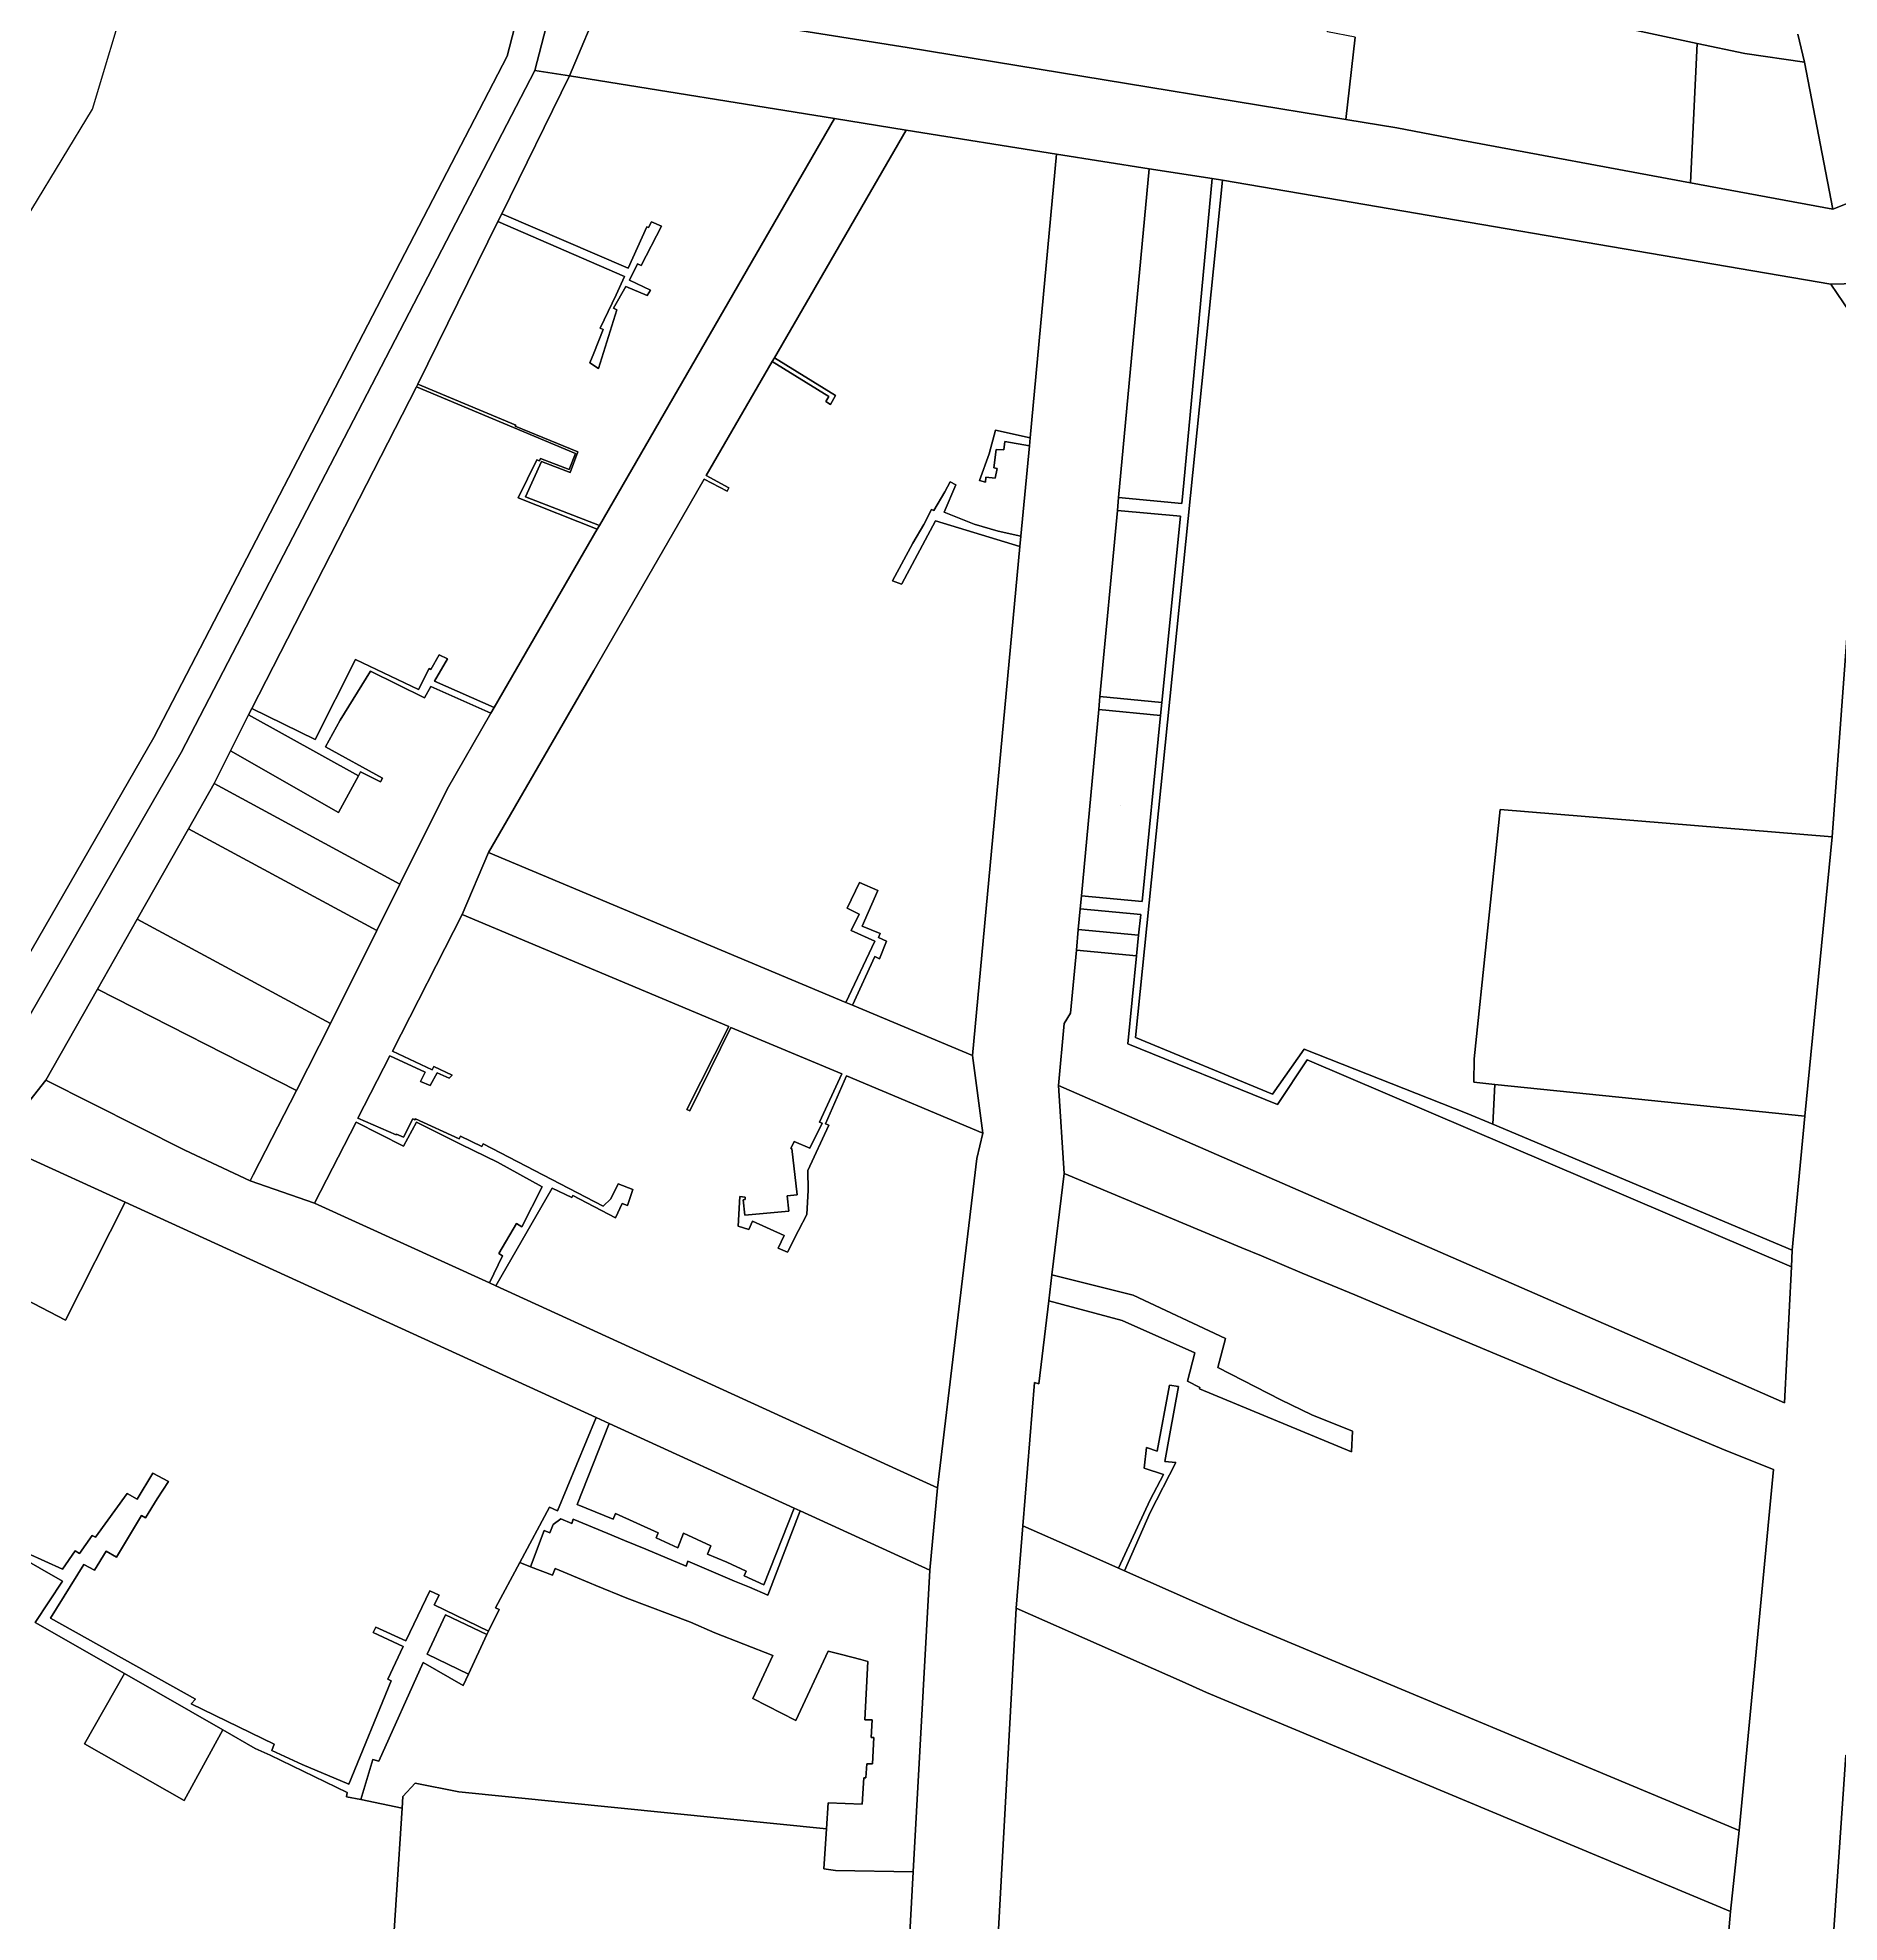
# Model space of a CAD drawing. Extents: x 536464 to 539642, y 1194643 to 1197409.
# Drawn here: x 536801.4 to 537148.1, y 1195277.7 to 1195640.3 of the extents above; entities that cross this region are included whole.
import ezdxf

# ---------------------------------------------------------------- set-up
doc = ezdxf.new("R2010")
doc.units = 0
for name, color, linetype in [('Level 30', 7, 'Continuous'), ('Level 32', 7, 'Continuous'), ('Level 33', 7, 'Continuous'), ('Level 35', 7, 'Continuous'), ('Level 54', 7, 'Continuous'), ('Level 59', 7, 'Continuous'), ('Level 60', 7, 'Continuous')]:
    doc.layers.add(name, color=color, linetype=linetype)

msp = doc.modelspace()

# ---------------------------------------------------------------- linework, layer by layer
at = {"layer": 'Level 30'}
for points in [[(536986.63, 1196009.38), (536980.64, 1195978.67), (536974.78, 1195979.99), (536932.85, 1195793.04), (536928.47, 1195778.7), (536891.76, 1195636.81), (536823.75, 1195505.64), (536782.95, 1195434.88)], [(536794.46, 1195597.73), (536811.92, 1195626.6), (536818.79, 1195649.49), (536828.23, 1195681.7), (536843.68, 1195744.83), (536857.41, 1195809.09), (536870.44, 1195863.35), (536879.83, 1195907.7), (536888.69, 1195954.65), (536898.08, 1196009.96)], [(536782.95, 1195434.88), (536823.75, 1195505.64), (536891.76, 1195636.81), (536928.47, 1195778.7), (536932.85, 1195793.04), (536974.78, 1195979.99), (536980.64, 1195978.67), (536938.65, 1195791.5), (536934.25, 1195777.07), (536897.09, 1195634.05), (536829.02, 1195502.76), (536787.98, 1195431.62)], [(536909.95, 1195647.8), (536903.74, 1195632.98), (536897.09, 1195634.05), (536934.25, 1195777.07)], [(537152.55, 1195651.21), (537156.43, 1195638.84), (537161.1, 1195612.98), (537146.89, 1195607.37), (537141.42, 1195635.6), (537140.13, 1195641.01)], [(537169.81, 1195593.47), (537146.53, 1195592.93), (537029.41, 1195612.94), (537027.43, 1195613.24), (537015.31, 1195615.07), (536997.48, 1195617.91), (536968.53, 1195622.57), (536954.78, 1195624.78), (536903.74, 1195632.98), (536909.95, 1195647.8), (536968.71, 1195638.43), (537053.15, 1195624.6), (537062.96, 1195622.99), (537074.62, 1195620.72), (537119.5, 1195612.43), (537146.89, 1195607.37), (537161.1, 1195612.98)], [(537054.94, 1195640.43), (537053.15, 1195624.6), (536968.71, 1195638.43), (536909.95, 1195647.8)], [(537140.13, 1195641.01), (537141.42, 1195635.6), (537129.94, 1195637.31), (537120.8, 1195639.24), (537097.1, 1195644.27)], [(536968, 1195253.19), (536969.9, 1195287.39), (536973.12, 1195345.43), (536974.56, 1195361.27), (536982.16, 1195424.65), (536983.32, 1195429.51), (536981.31, 1195444.44), (536990.44, 1195542.41), (536990.63, 1195544.4), (536992.25, 1195561.79), (536992.4, 1195563.31), (536997.48, 1195617.91), (537015.31, 1195615.07), (537009.42, 1195551.86), (537009.19, 1195549.36), (537005.84, 1195513.53), (537005.61, 1195511.04), (537002.28, 1195475.2), (537002.04, 1195472.71), (537001.67, 1195468.73), (537001.3, 1195464.74), (537000.18, 1195452.64), (536998.98, 1195450.64), (536997.87, 1195438.7), (536998.94, 1195421.78), (536996.59, 1195402.23), (536995.99, 1195397.27), (536994.08, 1195381.29), (536993.23, 1195381.54), (536991.02, 1195353.95), (536989.74, 1195338.1), (536985.08, 1195254.13)], [(537125.06, 1195255.37), (537127.22, 1195279.73), (537128.87, 1195295.3), (537135.5, 1195364.8), (537126.29, 1195368.47), (537116.32, 1195372.63), (537109.57, 1195375.49), (537105.59, 1195377.1), (537097.35, 1195380.6), (537093.74, 1195382.06), (537089.6, 1195383.84), (537082.2, 1195386.93), (537061.57, 1195395.56), (537054.88, 1195398.38), (537044.74, 1195402.6), (537036.94, 1195405.89), (537033.16, 1195407.45), (537025.33, 1195410.75), (536998.94, 1195421.78), (536997.87, 1195438.7), (537115.38, 1195387.35), (537137.59, 1195377.63), (537138.93, 1195403.79), (537139.09, 1195407.03), (537141.53, 1195432.8), (537146.73, 1195486.53), (537153.84, 1195582.12), (537146.53, 1195592.93), (537169.81, 1195593.47)], [(536780.72, 1195407.07), (536806.72, 1195393.53), (536818.21, 1195416.26), (536908.87, 1195374.8), (536901.46, 1195356.83), (536899.92, 1195357.54), (536894.19, 1195346.87), (536889.53, 1195338.2), (536890.24, 1195337.84), (536888.13, 1195333.7), (536877.68, 1195338.75), (536878.68, 1195340.6), (536876.86, 1195341.45), (536872.26, 1195331.79), (536866.5, 1195334.47), (536865.93, 1195333.4), (536871.74, 1195330.7), (536868.76, 1195324.47), (536869.41, 1195324.15), (536861.28, 1195304.25), (536852.27, 1195308.05), (536846.46, 1195310.69), (536846.9, 1195311.92), (536830.92, 1195319.67), (536831.78, 1195320.58), (536803.83, 1195336.21), (536810.28, 1195346.51), (536812.31, 1195345.42), (536814.57, 1195349.05), (536816.59, 1195347.95), (536821.36, 1195355.92), (536822.16, 1195355.5), (536824.4, 1195359.15), (536826.55, 1195362.5), (536823.56, 1195364.11), (536820.56, 1195359.1), (536818.63, 1195360.15), (536812.51, 1195351.75), (536811.9, 1195352.09), (536809.47, 1195348.64), (536808.61, 1195349.13), (536806.14, 1195345.61), (536795.95, 1195350.24)], [(536788.84, 1195275.99), (536779.18, 1195283.66), (536773.68, 1195287.83), (536772.76, 1195288.45), (536780.99, 1195301.96), (536735.13, 1195329.9), (536738.93, 1195337.95), (536740.47, 1195341.06), (536753.42, 1195364.94), (536757.69, 1195371.09), (536806.19, 1195343.31), (536800.94, 1195335.36), (536818.11, 1195325.52), (536810.41, 1195311.99), (536829.6, 1195301.07), (536837.03, 1195314.68), (536843.24, 1195311.12), (536846.13, 1195309.79), (536860.96, 1195302.64), (536860.81, 1195301.81), (536863.59, 1195301.27), (536871.55, 1195299.61), (536869.33, 1195266.25)], [(536795.95, 1195350.24), (536806.14, 1195345.61), (536808.61, 1195349.13), (536809.47, 1195348.64), (536811.9, 1195352.09), (536812.51, 1195351.75), (536818.63, 1195360.15), (536820.56, 1195359.1), (536823.56, 1195364.11), (536826.55, 1195362.5), (536824.4, 1195359.15), (536822.16, 1195355.5), (536821.36, 1195355.92), (536816.59, 1195347.95), (536814.57, 1195349.05), (536812.31, 1195345.42), (536810.28, 1195346.51), (536803.83, 1195336.21), (536831.78, 1195320.58), (536830.92, 1195319.67), (536846.9, 1195311.92), (536846.46, 1195310.69), (536852.27, 1195308.05), (536861.28, 1195304.25), (536869.41, 1195324.15), (536868.76, 1195324.47), (536871.74, 1195330.7), (536865.93, 1195333.4), (536866.5, 1195334.47), (536872.26, 1195331.79), (536876.86, 1195341.45), (536878.68, 1195340.6), (536877.68, 1195338.75), (536888.13, 1195333.7), (536887.81, 1195333.01), (536879.89, 1195336.85), (536876.35, 1195329.23), (536884.3, 1195325.38), (536883.29, 1195323.2), (536875.58, 1195327.63), (536867.08, 1195308.66), (536865.92, 1195309.01), (536863.59, 1195301.27), (536860.81, 1195301.81), (536860.96, 1195302.64), (536846.13, 1195309.79), (536843.24, 1195311.12), (536837.03, 1195314.68), (536818.11, 1195325.52), (536800.94, 1195335.36), (536806.19, 1195343.31), (536757.69, 1195371.09)], [(537149.38, 1195309.82), (537144.78, 1195242.66)]]:
    msp.add_lwpolyline(points, dxfattribs=at)
for points in [[(537097.1, 1195644.27), (537120.8, 1195639.24), (537119.5, 1195612.43), (537074.62, 1195620.72), (537062.96, 1195622.99), (537053.15, 1195624.6), (537054.94, 1195640.43), (537049.61, 1195641.44), (537050.95, 1195654.05)], [(537129.94, 1195637.31), (537141.42, 1195635.6), (537146.89, 1195607.37), (537119.5, 1195612.43), (537120.8, 1195639.24)], [(536903.74, 1195632.98), (536890.7, 1195606.47), (536889.95, 1195604.95), (536874.55, 1195573.64), (536874.3, 1195573.15), (536842.62, 1195511.27), (536841.99, 1195510.04), (536838.49, 1195503.07), (536835.35, 1195496.81), (536830.42, 1195488.11), (536820.56, 1195470.73), (536812.92, 1195457.24), (536802.97, 1195439.71), (536793.2, 1195427.42), (536787.98, 1195431.62), (536829.02, 1195502.76), (536897.09, 1195634.05)], [(536954.78, 1195624.78), (536909.49, 1195546.43), (536895.31, 1195551.96), (536898.37, 1195558.75), (536903.88, 1195556.63), (536905.36, 1195560.62), (536893.32, 1195565.61), (536893.4, 1195565.79), (536874.55, 1195573.64), (536889.95, 1195604.95), (536914.31, 1195594.38), (536912.71, 1195590.83), (536909.65, 1195584.43), (536910.21, 1195584.2), (536908.43, 1195579.64), (536907.64, 1195577.79), (536909.3, 1195576.67), (536912.83, 1195587.98), (536912.2, 1195588.29), (536914.62, 1195592.48), (536918.72, 1195590.7), (536919.33, 1195591.77), (536915.29, 1195593.65), (536916.82, 1195596.79), (536917.51, 1195596.48), (536921.43, 1195604.08), (536919.51, 1195604.92), (536918.97, 1195603.8), (536918.6, 1195603.96), (536915.04, 1195596.01), (536890.7, 1195606.47), (536903.74, 1195632.98)], [(536968.53, 1195622.57), (536943.19, 1195578.75), (536942.77, 1195578.02), (536930.07, 1195556.06), (536934.44, 1195553.7), (536934.07, 1195553.07), (536929.68, 1195555.4), (536925.51, 1195548.15), (536908.4, 1195518.58), (536888.16, 1195483.54), (536883.08, 1195471.58), (536869.65, 1195445.31), (536877.3, 1195441.72), (536877.62, 1195442.34), (536881.15, 1195440.7), (536880.57, 1195440.09), (536878.29, 1195441.11), (536876.91, 1195438.67), (536875.07, 1195439.46), (536876, 1195441.23), (536869.19, 1195444.42), (536863.04, 1195432.39), (536870.38, 1195429.21), (536870.45, 1195429.34), (536871.83, 1195428.76), (536873.62, 1195432.27), (536874.01, 1195432.1), (536874.09, 1195432.28), (536882.5, 1195428.43), (536882.76, 1195428.97), (536886.88, 1195426.95), (536887.14, 1195427.48), (536910.22, 1195415.49), (536911.73, 1195416.86), (536913.1, 1195419.77), (536915.95, 1195418.65), (536914.91, 1195415.57), (536913.9, 1195416), (536912.6, 1195413.23), (536904.39, 1195417.5), (536904.21, 1195417.13), (536900.43, 1195418.91), (536889.57, 1195400.13), (536888.32, 1195400.71), (536890.88, 1195405.91), (536890.14, 1195406.38), (536893.55, 1195412.15), (536894.56, 1195411.5), (536898.47, 1195419.18), (536889.89, 1195423.93), (536882.88, 1195427.34), (536874.3, 1195431.61), (536871.81, 1195427.01), (536862.66, 1195431.66), (536854.69, 1195416.07), (536842.3, 1195420.36), (536842.85, 1195421.47), (536851.18, 1195437.76), (536857.74, 1195450.6), (536866.64, 1195468.51), (536871.09, 1195477.46), (536880.18, 1195495.73), (536888.63, 1195510.35), (536889.27, 1195511.46), (536909.1, 1195545.76), (536909.49, 1195546.43), (536954.78, 1195624.78)], [(536997.48, 1195617.91), (536992.4, 1195563.31), (536985.76, 1195564.78), (536984.51, 1195560.23), (536982.65, 1195555.1), (536983.83, 1195554.82), (536983.88, 1195555.75), (536985.7, 1195555.54), (536986.07, 1195557.43), (536985.42, 1195557.53), (536985.86, 1195561.09), (536987.35, 1195561.03), (536987.5, 1195562.6), (536992.25, 1195561.79), (536990.63, 1195544.4), (536986.26, 1195545.38), (536981.66, 1195546.73), (536975.88, 1195549.03), (536978.09, 1195554.31), (536977.02, 1195554.88), (536976, 1195552.97), (536973.84, 1195549.36), (536973.43, 1195549.57), (536971.91, 1195546.65), (536969.85, 1195543.08), (536965.91, 1195535.79), (536967.65, 1195535.16), (536967.68, 1195535.26), (536974.17, 1195547.38), (536990.44, 1195542.41), (536981.31, 1195444.44), (536958.2, 1195454.14), (536962.52, 1195463.5), (536963.38, 1195463.08), (536964.74, 1195466.5), (536963.22, 1195467.17), (536963.54, 1195467.94), (536960.09, 1195469.33), (536963.08, 1195476.25), (536959.53, 1195477.79), (536957.16, 1195472.84), (536959.52, 1195471.66), (536957.98, 1195468.55), (536962.52, 1195466.46), (536956.9, 1195454.69), (536888.16, 1195483.54), (536908.4, 1195518.58), (536925.51, 1195548.15), (536929.68, 1195555.4), (536934.07, 1195553.07), (536934.44, 1195553.7), (536930.07, 1195556.06), (536942.77, 1195578.02), (536953.68, 1195571.31), (536953.11, 1195570.32), (536953.96, 1195569.78), (536954.93, 1195571.48), (536943.19, 1195578.75), (536968.53, 1195622.57)], [(537027.43, 1195613.24), (537021.99, 1195554.69), (537021.59, 1195550.72), (537009.42, 1195551.86), (537015.31, 1195615.07)], [(537029.41, 1195612.94), (537012.69, 1195447.91), (537039.03, 1195437), (537045.14, 1195445.7), (537076.51, 1195433.28), (537081.42, 1195431.22), (537139.09, 1195407.03), (537138.93, 1195403.79), (537045.69, 1195443.66), (537040.03, 1195435.06), (537011.19, 1195446.69), (537012.89, 1195463.65), (537013.28, 1195467.62), (537013.68, 1195471.61), (537002.04, 1195472.71), (537002.28, 1195475.2), (537013.93, 1195474.11), (537017.51, 1195509.92), (537017.76, 1195512.41), (537021.35, 1195548.26), (537009.19, 1195549.36), (537009.42, 1195551.86), (537021.59, 1195550.72), (537021.99, 1195554.69), (537027.43, 1195613.24)], [(537146.53, 1195592.93), (537153.84, 1195582.12), (537146.73, 1195486.53), (537082.84, 1195491.83), (537077.85, 1195443.83), (537077.82, 1195439.32), (537081.83, 1195438.91), (537081.42, 1195431.22), (537076.51, 1195433.28), (537045.14, 1195445.7), (537039.03, 1195437), (537012.69, 1195447.91), (537029.41, 1195612.94)], [(536915.04, 1195596.01), (536918.6, 1195603.96), (536918.97, 1195603.8), (536919.51, 1195604.92), (536921.43, 1195604.08), (536917.51, 1195596.48), (536916.82, 1195596.79), (536915.29, 1195593.65), (536919.33, 1195591.77), (536918.72, 1195590.7), (536914.62, 1195592.48), (536912.2, 1195588.29), (536912.83, 1195587.98), (536909.3, 1195576.67), (536907.64, 1195577.79), (536908.43, 1195579.64), (536910.21, 1195584.2), (536909.65, 1195584.43), (536912.71, 1195590.83), (536914.31, 1195594.38), (536889.95, 1195604.95), (536890.7, 1195606.47)], [(536954.93, 1195571.48), (536953.96, 1195569.78), (536953.11, 1195570.32), (536953.68, 1195571.31), (536942.77, 1195578.02), (536943.19, 1195578.75)], [(536893.4, 1195565.79), (536893.32, 1195565.61), (536905.36, 1195560.62), (536903.88, 1195556.63), (536898.37, 1195558.75), (536895.31, 1195551.96), (536909.49, 1195546.43), (536909.1, 1195545.76), (536893.84, 1195551.81), (536897.44, 1195559.12), (536897.99, 1195558.89), (536898.17, 1195559.36), (536903.67, 1195557.21), (536904.93, 1195560.35), (536874.3, 1195573.15), (536874.55, 1195573.64)], [(536904.93, 1195560.35), (536903.67, 1195557.21), (536898.17, 1195559.36), (536897.99, 1195558.89), (536897.44, 1195559.12), (536893.84, 1195551.81), (536909.1, 1195545.76), (536889.27, 1195511.46), (536877.78, 1195516.5), (536880.26, 1195520.83), (536878.66, 1195521.56), (536877.09, 1195518.78), (536876.74, 1195518.95), (536874.67, 1195514.91), (536862.58, 1195520.68), (536854.77, 1195505.25), (536842.62, 1195511.27), (536874.3, 1195573.15)], [(536992.4, 1195563.31), (536992.25, 1195561.79), (536987.5, 1195562.6), (536987.35, 1195561.03), (536985.86, 1195561.09), (536985.42, 1195557.53), (536986.07, 1195557.43), (536985.7, 1195555.54), (536983.88, 1195555.75), (536983.83, 1195554.82), (536982.65, 1195555.1), (536984.51, 1195560.23), (536985.76, 1195564.78)], [(536978.09, 1195554.31), (536975.88, 1195549.03), (536981.66, 1195546.73), (536986.26, 1195545.38), (536990.63, 1195544.4), (536990.44, 1195542.41), (536974.17, 1195547.38), (536967.68, 1195535.26), (536967.65, 1195535.16), (536965.91, 1195535.79), (536969.85, 1195543.08), (536971.91, 1195546.65), (536973.43, 1195549.57), (536973.84, 1195549.36), (536976, 1195552.97), (536977.02, 1195554.88)], [(537021.35, 1195548.26), (537017.76, 1195512.41), (537005.84, 1195513.53), (537009.19, 1195549.36)], [(536880.26, 1195520.83), (536877.78, 1195516.5), (536889.27, 1195511.46), (536888.63, 1195510.35), (536877.08, 1195515.45), (536875.83, 1195513.28), (536865.45, 1195518.43), (536859.61, 1195509.01), (536856.77, 1195503.85), (536867.73, 1195497.83), (536867.38, 1195497.11), (536863.54, 1195499.06), (536863.12, 1195498.27), (536841.99, 1195510.04), (536842.62, 1195511.27), (536854.77, 1195505.25), (536862.58, 1195520.68), (536874.67, 1195514.91), (536876.74, 1195518.95), (536877.09, 1195518.78), (536878.66, 1195521.56)], [(536875.83, 1195513.28), (536877.08, 1195515.45), (536888.63, 1195510.35), (536880.18, 1195495.73), (536871.09, 1195477.46), (536835.35, 1195496.81), (536838.49, 1195503.07), (536859.32, 1195491.23), (536863.12, 1195498.27), (536863.54, 1195499.06), (536867.38, 1195497.11), (536867.73, 1195497.83), (536856.77, 1195503.85), (536859.61, 1195509.01), (536865.45, 1195518.43)], [(537017.76, 1195512.41), (537017.51, 1195509.92), (537005.61, 1195511.04), (537005.84, 1195513.53)], [(536863.12, 1195498.27), (536859.32, 1195491.23), (536838.49, 1195503.07), (536841.99, 1195510.04)], [(537017.51, 1195509.92), (537013.93, 1195474.11), (537002.28, 1195475.2), (537005.61, 1195511.04)], [(536871.09, 1195477.46), (536866.64, 1195468.51), (536830.42, 1195488.11), (536835.35, 1195496.81)], [(537146.73, 1195486.53), (537141.53, 1195432.8), (537081.83, 1195438.91), (537077.82, 1195439.32), (537077.85, 1195443.83), (537082.84, 1195491.83)], [(536866.64, 1195468.51), (536857.74, 1195450.6), (536820.56, 1195470.73), (536830.42, 1195488.11)], [(536956.9, 1195454.69), (536958.2, 1195454.14), (536981.31, 1195444.44), (536983.32, 1195429.51), (536957.07, 1195440.52), (536953.02, 1195431.32), (536953.66, 1195431.05), (536949.62, 1195422.33), (536949.66, 1195418.58), (536949.41, 1195413.88), (536947.79, 1195410.77), (536945.71, 1195406.6), (536943.9, 1195407.37), (536945.06, 1195409.8), (536938.99, 1195412.57), (536938.28, 1195410.98), (536936.18, 1195411.64), (536936.54, 1195417.34), (536937.53, 1195417.18), (536937.58, 1195416.74), (536937.17, 1195416.7), (536937.52, 1195413.72), (536945.99, 1195414.48), (536945.64, 1195417.46), (536947.54, 1195417.64), (536946.55, 1195426.58), (536946.35, 1195426.56), (536947.01, 1195427.91), (536950.02, 1195426.66), (536952.35, 1195431.43), (536951.84, 1195431.64), (536956.15, 1195440.91), (536934.8, 1195449.87), (536926.91, 1195433.84), (536926.33, 1195434.08), (536934.43, 1195450.03), (536883.08, 1195471.58), (536888.16, 1195483.54)], [(536963.08, 1195476.25), (536960.09, 1195469.33), (536963.54, 1195467.94), (536963.22, 1195467.17), (536964.74, 1195466.5), (536963.38, 1195463.08), (536962.52, 1195463.5), (536958.2, 1195454.14), (536956.9, 1195454.69), (536962.52, 1195466.46), (536957.98, 1195468.55), (536959.52, 1195471.66), (536957.16, 1195472.84), (536959.53, 1195477.79)], [(537013.68, 1195471.61), (537013.28, 1195467.62), (537001.67, 1195468.73), (537002.04, 1195472.71)], [(536857.74, 1195450.6), (536851.18, 1195437.76), (536812.92, 1195457.24), (536820.56, 1195470.73)], [(536934.43, 1195450.03), (536926.33, 1195434.08), (536926.91, 1195433.84), (536934.8, 1195449.87), (536956.15, 1195440.91), (536951.84, 1195431.64), (536952.35, 1195431.43), (536950.02, 1195426.66), (536947.01, 1195427.91), (536946.35, 1195426.56), (536946.55, 1195426.58), (536947.54, 1195417.64), (536945.64, 1195417.46), (536945.99, 1195414.48), (536937.52, 1195413.72), (536937.17, 1195416.7), (536937.58, 1195416.74), (536937.53, 1195417.18), (536936.54, 1195417.34), (536936.18, 1195411.64), (536938.28, 1195410.98), (536938.99, 1195412.57), (536945.06, 1195409.8), (536943.9, 1195407.37), (536945.71, 1195406.6), (536947.79, 1195410.77), (536949.41, 1195413.88), (536949.66, 1195418.58), (536949.62, 1195422.33), (536953.66, 1195431.05), (536953.02, 1195431.32), (536957.07, 1195440.52), (536983.32, 1195429.51), (536982.16, 1195424.65), (536974.56, 1195361.27), (536966.7, 1195364.84), (536958.99, 1195368.39), (536893.35, 1195398.39), (536889.57, 1195400.13), (536900.43, 1195418.91), (536904.21, 1195417.13), (536904.39, 1195417.5), (536912.6, 1195413.23), (536913.9, 1195416), (536914.91, 1195415.57), (536915.95, 1195418.65), (536913.1, 1195419.77), (536911.73, 1195416.86), (536910.22, 1195415.49), (536887.14, 1195427.48), (536886.88, 1195426.95), (536882.76, 1195428.97), (536882.5, 1195428.43), (536874.09, 1195432.28), (536874.01, 1195432.1), (536873.62, 1195432.27), (536871.83, 1195428.76), (536870.45, 1195429.34), (536870.38, 1195429.21), (536863.04, 1195432.39), (536869.19, 1195444.42), (536876, 1195441.23), (536875.07, 1195439.46), (536876.91, 1195438.67), (536878.29, 1195441.11), (536880.57, 1195440.09), (536881.15, 1195440.7), (536877.62, 1195442.34), (536877.3, 1195441.72), (536869.65, 1195445.31), (536883.08, 1195471.58)], [(537013.28, 1195467.62), (537012.89, 1195463.65), (537001.3, 1195464.74), (537001.67, 1195468.73)], [(537012.89, 1195463.65), (537011.19, 1195446.69), (537040.03, 1195435.06), (537045.69, 1195443.66), (537138.93, 1195403.79), (537137.59, 1195377.63), (537115.38, 1195387.35), (536997.87, 1195438.7), (536998.98, 1195450.64), (537000.18, 1195452.64), (537001.3, 1195464.74)], [(536851.18, 1195437.76), (536842.85, 1195421.47), (536842.3, 1195420.36), (536829.69, 1195426.25), (536802.97, 1195439.71), (536812.92, 1195457.24)], [(536829.69, 1195426.25), (536842.3, 1195420.36), (536854.69, 1195416.07), (536888.32, 1195400.71), (536889.57, 1195400.13), (536893.35, 1195398.39), (536958.99, 1195368.39), (536966.7, 1195364.84), (536974.56, 1195361.27), (536973.12, 1195345.43), (536948.15, 1195356.84), (536946.97, 1195357.38), (536911.41, 1195373.64), (536908.87, 1195374.8), (536818.21, 1195416.26), (536798.25, 1195425.38), (536793.2, 1195427.42), (536802.97, 1195439.71)], [(537141.53, 1195432.8), (537139.09, 1195407.03), (537081.42, 1195431.22), (537081.83, 1195438.91)], [(536871.81, 1195427.01), (536874.3, 1195431.61), (536882.88, 1195427.34), (536889.89, 1195423.93), (536898.47, 1195419.18), (536894.56, 1195411.5), (536893.55, 1195412.15), (536890.14, 1195406.38), (536890.88, 1195405.91), (536888.32, 1195400.71), (536854.69, 1195416.07), (536862.66, 1195431.66)], [(536798.25, 1195425.38), (536818.21, 1195416.26), (536806.72, 1195393.53), (536780.72, 1195407.07), (536793.2, 1195427.42)], [(537025.33, 1195410.75), (537033.16, 1195407.45), (537036.94, 1195405.89), (537044.74, 1195402.6), (537054.88, 1195398.38), (537061.57, 1195395.56), (537082.2, 1195386.93), (537089.6, 1195383.84), (537093.74, 1195382.06), (537097.35, 1195380.6), (537105.59, 1195377.1), (537109.57, 1195375.49), (537116.32, 1195372.63), (537126.29, 1195368.47), (537135.5, 1195364.8), (537128.87, 1195295.3), (537032.84, 1195335.45), (537024.05, 1195339.32), (537010.54, 1195345.3), (537015.51, 1195356.54), (537020.41, 1195366.11), (537018.32, 1195366.35), (537019.28, 1195371.63), (537020.95, 1195380.79), (537019.2, 1195380.99), (537016.84, 1195368.32), (537014.8, 1195369.02), (537014.35, 1195365.06), (537018.06, 1195363.81), (537015.53, 1195358.93), (537009.4, 1195345.83), (537001.18, 1195349.44), (536991.02, 1195353.95), (536993.23, 1195381.54), (536994.08, 1195381.29), (536995.99, 1195397.27), (537010.11, 1195393.44), (537024.11, 1195387.26), (537022.66, 1195381.77), (537025.07, 1195380.55), (537024.97, 1195380.32), (537054.23, 1195368.2), (537054.45, 1195372.14), (537046.62, 1195375.31), (537040.65, 1195378.23), (537028.52, 1195384.4), (537030.01, 1195390), (537012.23, 1195398.36), (536996.59, 1195402.23), (536998.94, 1195421.78)], [(537012.23, 1195398.36), (537030.01, 1195390), (537028.52, 1195384.4), (537040.65, 1195378.23), (537046.62, 1195375.31), (537054.45, 1195372.14), (537054.23, 1195368.2), (537024.97, 1195380.32), (537025.07, 1195380.55), (537022.66, 1195381.77), (537024.11, 1195387.26), (537010.11, 1195393.44), (536995.99, 1195397.27), (536996.59, 1195402.23)], [(537020.95, 1195380.79), (537019.28, 1195371.63), (537018.32, 1195366.35), (537020.41, 1195366.11), (537015.51, 1195356.54), (537010.54, 1195345.3), (537009.4, 1195345.83), (537015.53, 1195358.93), (537018.06, 1195363.81), (537014.35, 1195365.06), (537014.8, 1195369.02), (537016.84, 1195368.32), (537019.2, 1195380.99)], [(536911.41, 1195373.64), (536905.24, 1195358.05), (536912.18, 1195355.22), (536912.62, 1195356.34), (536920.81, 1195352.63), (536920.43, 1195351.65), (536924.59, 1195349.73), (536925.67, 1195352.52), (536930.95, 1195350.11), (536930.31, 1195348.53), (536934, 1195346.95), (536937.73, 1195345.25), (536937.37, 1195344.32), (536941.18, 1195342.57), (536946.97, 1195357.38), (536948.15, 1195356.84), (536941.91, 1195340.61), (536938.36, 1195342.12), (536935.51, 1195343.33), (536926.54, 1195347.14), (536926.18, 1195346.21), (536918.41, 1195349.43), (536914.36, 1195351.12), (536911.12, 1195352.46), (536904.47, 1195355.21), (536904.18, 1195354.41), (536902.11, 1195355.32), (536900.63, 1195354.21), (536899.99, 1195352.63), (536898.86, 1195353.05), (536896.27, 1195346.07), (536894.19, 1195346.87), (536899.92, 1195357.54), (536901.46, 1195356.83), (536908.87, 1195374.8)], [(536946.97, 1195357.38), (536941.18, 1195342.57), (536937.37, 1195344.32), (536937.73, 1195345.25), (536934, 1195346.95), (536930.31, 1195348.53), (536930.95, 1195350.11), (536925.67, 1195352.52), (536924.59, 1195349.73), (536920.43, 1195351.65), (536920.81, 1195352.63), (536912.62, 1195356.34), (536912.18, 1195355.22), (536905.24, 1195358.05), (536911.41, 1195373.64)], [(536973.12, 1195345.43), (536969.9, 1195287.39), (536954.96, 1195287.63), (536952.7, 1195287.94), (536953.18, 1195295.63), (536953.5, 1195300.66), (536960.1, 1195300.38), (536960.39, 1195305.47), (536960.79, 1195305.47), (536960.95, 1195308.16), (536962.05, 1195308.17), (536962.33, 1195313.21), (536961.83, 1195313.21), (536962.02, 1195316.6), (536960.57, 1195316.59), (536961.19, 1195327.82), (536959.8, 1195328.22), (536956.12, 1195329.18), (536953.53, 1195329.82), (536947.32, 1195316.5), (536939.05, 1195320.7), (536942.85, 1195328.98), (536931.7, 1195333.39), (536927.01, 1195335.38), (536914.81, 1195340), (536908.81, 1195342.49), (536907.6, 1195342.99), (536900.96, 1195345.74), (536900.47, 1195344.43), (536896.27, 1195346.07), (536898.86, 1195353.05), (536899.99, 1195352.63), (536900.63, 1195354.21), (536902.11, 1195355.32), (536904.18, 1195354.41), (536904.47, 1195355.21), (536911.12, 1195352.46), (536914.36, 1195351.12), (536918.41, 1195349.43), (536926.18, 1195346.21), (536926.54, 1195347.14), (536935.51, 1195343.33), (536938.36, 1195342.12), (536941.91, 1195340.61), (536948.15, 1195356.84)], [(537001.18, 1195349.44), (537009.4, 1195345.83), (537010.54, 1195345.3), (537024.05, 1195339.32), (537032.84, 1195335.45), (537128.87, 1195295.3), (537127.22, 1195279.73), (537026.34, 1195321.9), (537021.68, 1195323.99), (536989.74, 1195338.1), (536991.02, 1195353.95)], [(536896.27, 1195346.07), (536900.47, 1195344.43), (536900.96, 1195345.74), (536907.6, 1195342.99), (536908.81, 1195342.49), (536914.81, 1195340), (536927.01, 1195335.38), (536931.7, 1195333.39), (536942.85, 1195328.98), (536939.05, 1195320.7), (536947.32, 1195316.5), (536953.53, 1195329.82), (536956.12, 1195329.18), (536959.8, 1195328.22), (536961.19, 1195327.82), (536960.57, 1195316.59), (536962.02, 1195316.6), (536961.83, 1195313.21), (536962.33, 1195313.21), (536962.05, 1195308.17), (536960.95, 1195308.16), (536960.79, 1195305.47), (536960.39, 1195305.47), (536960.1, 1195300.38), (536953.5, 1195300.66), (536953.18, 1195295.63), (536882.45, 1195302.74), (536874.03, 1195304.42), (536871.7, 1195301.87), (536871.55, 1195299.61), (536863.59, 1195301.27), (536865.92, 1195309.01), (536867.08, 1195308.66), (536875.58, 1195327.63), (536883.29, 1195323.2), (536884.3, 1195325.38), (536887.81, 1195333.01), (536888.13, 1195333.7), (536890.24, 1195337.84), (536889.53, 1195338.2), (536894.19, 1195346.87)], [(537021.68, 1195323.99), (537026.34, 1195321.9), (537127.22, 1195279.73), (537125.06, 1195255.37), (536982.46, 1195206.88), (536983.94, 1195233.55), (536999.48, 1195233.5), (537010.59, 1195234.28), (537012.5, 1195234.89), (537009.7, 1195253.96), (536996.58, 1195254.23), (536985.08, 1195254.13), (536989.74, 1195338.1)], [(536887.81, 1195333.01), (536884.3, 1195325.38), (536876.35, 1195329.23), (536879.89, 1195336.85)], [(536837.03, 1195314.68), (536829.6, 1195301.07), (536810.41, 1195311.99), (536818.11, 1195325.52)], [(537181.13, 1195306.34), (537185.1, 1195305.92), (537180.56, 1195238.76), (537144.78, 1195242.66), (537149.38, 1195309.82)], [(536882.45, 1195302.74), (536953.18, 1195295.63), (536952.7, 1195287.94), (536954.96, 1195287.63), (536969.9, 1195287.39), (536968, 1195253.19), (536940.24, 1195257.47), (536907.17, 1195260.47), (536890.53, 1195262.78), (536869.33, 1195266.25), (536871.55, 1195299.61), (536871.7, 1195301.87), (536874.03, 1195304.42)]]:
    msp.add_lwpolyline(points, close=True, dxfattribs=at)

# ---------------------------------------------------------------- texts
at = {"layer": 'Level 32'}
for s, p in [('TSC(1896.64)', (537086.33, 1195632.33)), ('CLN(129.47)', (537082.26, 1195353.56)), ('CLN(442.19)', (536957.37, 1195336.28))]:
    msp.add_text(s, height=0.00763, dxfattribs=at).set_placement(p)
at = {"layer": 'Level 33'}
for s, p in [('TMD', (537086.38, 1195632.35)), ('TMD', (537131.09, 1195623.57)), ('DGT', (536918.01, 1195599.95)), ('ODT', (536898.15, 1195580.96)), ('ODT', (537018.42, 1195582.8)), ('DGT', (536949.62, 1195574.26)), ('DCK', (536856, 1195561.38)), ('DGT', (536904.81, 1195559.67)), ('DGT', (536984.57, 1195557.56)), ('DGT', (536984.85, 1195544.95)), ('DTS', (537087.11, 1195547.57)), ('ODT', (536880.48, 1195542.66)), ('DGT', (536848, 1195530.68)), ('ODT', (537013.5, 1195530.89)), ('DGT', (536897.32, 1195512.45)), ('DGT', (536844.9, 1195509.28)), ('DGT', (537011.66, 1195511.72)), ('ODT', (536942.16, 1195507.49)), ('TIN', (536850.83, 1195500.58)), ('ODT', (536872.56, 1195499.11)), ('ODT', (537009.79, 1195492.57)), ('DGT', (536991.31, 1195487.35)), ('DGT', (536850.97, 1195482.65)), ('DCH', (536844.05, 1195469.35)), ('ODT', (537007.66, 1195470.17)), ('DGT', (536963.04, 1195465.12)), ('DTS', (537007.22, 1195466.18)), ('DGD', (537112.16, 1195462.61)), ('DGT', (536834.68, 1195454.5)), ('DGT', (536962.91, 1195445.07)), ('ODT', (536826.89, 1195438.85)), ('DGT', (537088.65, 1195426.22)), ('TMD', (537127.98, 1195424.8)), ('ODT', (537068.2, 1195421.04)), ('ODT', (536878.08, 1195417.4)), ('DGT', (536888, 1195392.57)), ('ODT', (536961.67, 1195394.09)), ('DGT', (537026.29, 1195385.82)), ('DGT', (537016.63, 1195366.26)), ('ODT', (536846.21, 1195357.32)), ('DGT', (536903.7, 1195357.01)), ('ODT', (536924.12, 1195359.45)), ('ODT', (537082.3, 1195353.58)), ('DGT', (536876.2, 1195334.58)), ('ODT', (536957.41, 1195336.3)), ('ODT', (536882.06, 1195331.11)), ('CLN', (536908.33, 1195319.84)), ('DGT', (537057.88, 1195316.83)), ('NTD', (536823.66, 1195313.36)), ('DGD', (536920.03, 1195279.15))]:
    msp.add_text(s, height=0.00763, dxfattribs=at).set_placement(p)
at = {"layer": 'Level 35'}
for s, p in [('566', (537086.41, 1195632.35)), ('572', (537131.12, 1195623.57)), ('594', (536918.04, 1195599.95)), ('611', (536898.18, 1195580.96)), ('607', (537018.45, 1195582.8)), ('596', (536949.65, 1195574.26)), ('886', (536856.03, 1195561.38)), ('609', (536904.84, 1195559.67)), ('604', (536984.6, 1195557.56)), ('616', (536984.88, 1195544.95)), ('682', (537087.14, 1195547.57)), ('634', (536880.51, 1195542.66)), ('684', (536848.03, 1195530.68)), ('627', (537013.53, 1195530.89)), ('699', (536897.35, 1195512.45)), ('639', (536844.93, 1195509.28)), ('629', (537011.69, 1195511.72)), ('672', (536942.19, 1195507.49)), ('641', (536850.86, 1195500.58)), ('655', (536872.59, 1195499.11)), ('659', (537009.82, 1195492.57)), ('834', (536991.34, 1195487.35)), ('661', (536851, 1195482.65)), ('669', (536844.08, 1195469.35)), ('662', (537007.69, 1195470.17)), ('666', (536963.07, 1195465.12)), ('663', (537007.25, 1195466.18)), ('679', (537112.19, 1195462.61)), ('677', (536834.71, 1195454.5)), ('692', (536962.94, 1195445.07)), ('687', (536826.92, 1195438.85)), ('697', (537088.68, 1195426.22)), ('695', (537128.01, 1195424.8)), ('713', (537068.23, 1195421.04)), ('701', (536878.11, 1195417.4)), ('739', (536888.03, 1195392.57)), ('728', (536961.7, 1195394.09)), ('725', (537026.32, 1195385.82)), ('738', (537016.66, 1195366.26)), ('760', (536846.24, 1195357.32)), ('742', (536903.73, 1195357.01)), ('741', (536924.15, 1195359.45)), ('765', (537082.33, 1195353.58)), ('762', (536876.23, 1195334.58)), ('776', (536957.44, 1195336.3)), ('746', (536882.09, 1195331.11)), ('766', (536908.35, 1195319.84)), ('779', (537057.91, 1195316.83)), ('763', (536823.69, 1195313.36)), ('789', (536920.06, 1195279.15))]:
    msp.add_text(s, height=0.00763, dxfattribs=at).set_placement(p)
at = {"layer": 'Level 54'}
for s, p in [('1896.64', (537086.41, 1195632.34)), ('648.41', (537131.12, 1195623.56)), ('99.99', (536918.04, 1195599.94)), ('3424.49', (536898.18, 1195580.95)), ('773.37', (537018.45, 1195582.78)), ('12.48', (536949.65, 1195574.25)), ('5810.86', (536856.03, 1195561.37)), ('41.13', (536904.84, 1195559.66)), ('27.02', (536984.6, 1195557.55)), ('65.96', (536984.88, 1195544.93)), ('17701.39', (537087.14, 1195547.56)), ('2283.21', (536880.51, 1195542.65)), ('1842.38', (536848.03, 1195530.67)), ('435.26', (537013.53, 1195530.87)), ('3204.05', (536897.35, 1195512.43)), ('138.32', (536844.93, 1195509.27)), ('29.91', (537011.69, 1195511.71)), ('10432.17', (536942.19, 1195507.47)), ('190.00', (536850.86, 1195500.57)), ('888.46', (536872.59, 1195499.1)), ('425.78', (537009.82, 1195492.55)), ('7174.09', (536991.34, 1195487.34)), ('408.85', (536851, 1195482.64)), ('834.05', (536844.08, 1195469.34)), ('46.73', (537007.69, 1195470.15)), ('55.06', (536963.07, 1195465.11)), ('46.59', (537007.25, 1195466.17)), ('3429.66', (537112.19, 1195462.6)), ('637.12', (536834.71, 1195454.49)), ('1482.00', (536962.94, 1195445.06)), ('866.39', (536826.92, 1195438.84)), ('645.18', (537088.68, 1195426.21)), ('1003.57', (537128.01, 1195424.79)), ('3312.16', (537068.23, 1195421.03)), ('759.53', (536878.11, 1195417.39)), ('2856.68', (536888.03, 1195392.56)), ('6665.70', (536961.7, 1195394.08)), ('330.42', (537026.32, 1195385.8)), ('64.70', (537016.66, 1195366.25)), ('8517.15', (536846.24, 1195357.31)), ('235.37', (536903.73, 1195357)), ('599.60', (536924.15, 1195359.43)), ('9500.66', (537082.33, 1195353.57)), ('520.11', (536876.23, 1195334.57)), ('1768.99', (536957.44, 1195336.29)), ('74.02', (536882.09, 1195331.1)), ('3064.01', (536908.35, 1195319.83)), ('2244.36', (537057.91, 1195316.82)), ('340.77', (536823.69, 1195313.35)), ('3775.94', (536920.06, 1195279.14))]:
    msp.add_text(s, height=0.00763, dxfattribs=at).set_placement(p)
at = {"layer": 'Level 59'}
for s, p in [('TCN', (537086.41, 1195632.33)), ('GDC', (537082.33, 1195353.56)), ('GDC', (536957.44, 1195336.28))]:
    msp.add_text(s, height=0.00763, dxfattribs=at).set_placement(p)
at = {"layer": 'Level 60'}
for s, p in [('TKT', (537086.38, 1195632.34)), ('TKT', (537131.09, 1195623.56)), ('UBQ', (536918.01, 1195599.94)), ('TPQ', (536898.16, 1195580.95)), ('GDC', (537018.42, 1195582.78)), ('UBQ', (536949.62, 1195574.25)), ('TCN', (536856.01, 1195561.37)), ('UBQ', (536904.81, 1195559.66)), ('UBQ', (536984.57, 1195557.55)), ('UBQ', (536984.85, 1195544.93)), ('TSN', (537087.11, 1195547.56)), ('GDC', (536880.48, 1195542.65)), ('UBQ', (536848, 1195530.67)), ('GDC', (537013.49, 1195530.87)), ('UBQ', (536897.32, 1195512.43)), ('UBQ', (536844.9, 1195509.27)), ('UBQ', (537011.66, 1195511.71)), ('GDC', (536942.16, 1195507.47)), ('CDS', (536850.83, 1195500.57)), ('GDC', (536872.55, 1195499.1)), ('GDC', (537009.79, 1195492.55)), ('UBQ', (536991.31, 1195487.34)), ('UBQ', (536850.97, 1195482.64)), ('TCN', (536844.05, 1195469.34)), ('GDC', (537007.66, 1195470.15)), ('UBQ', (536963.04, 1195465.11)), ('TSN', (537007.22, 1195466.17)), ('TSN', (537112.16, 1195462.6)), ('UBQ', (536834.68, 1195454.49)), ('UBQ', (536962.91, 1195445.06)), ('GDC', (536826.89, 1195438.84)), ('UBQ', (537088.65, 1195426.21)), ('TKT', (537127.99, 1195424.79)), ('GDC', (537068.2, 1195421.03)), ('GDC', (536878.08, 1195417.39)), ('UBQ', (536888, 1195392.56)), ('GDC', (536961.66, 1195394.08)), ('UBQ', (537026.29, 1195385.8)), ('UBQ', (537016.63, 1195366.25)), ('GDC', (536846.21, 1195357.31)), ('UBQ', (536903.7, 1195357)), ('GDC', (536924.12, 1195359.43)), ('GDC', (537082.3, 1195353.57)), ('UBQ', (536876.19, 1195334.57)), ('GDC', (536957.41, 1195336.29)), ('GDC', (536882.06, 1195331.1)), ('GDC', (536908.32, 1195319.83)), ('UBQ', (537057.88, 1195316.82)), ('UBQ', (536823.66, 1195313.35)), ('TSN', (536920.03, 1195279.14))]:
    msp.add_text(s, height=0.00763, dxfattribs=at).set_placement(p)

doc.saveas('drawing.dxf')
